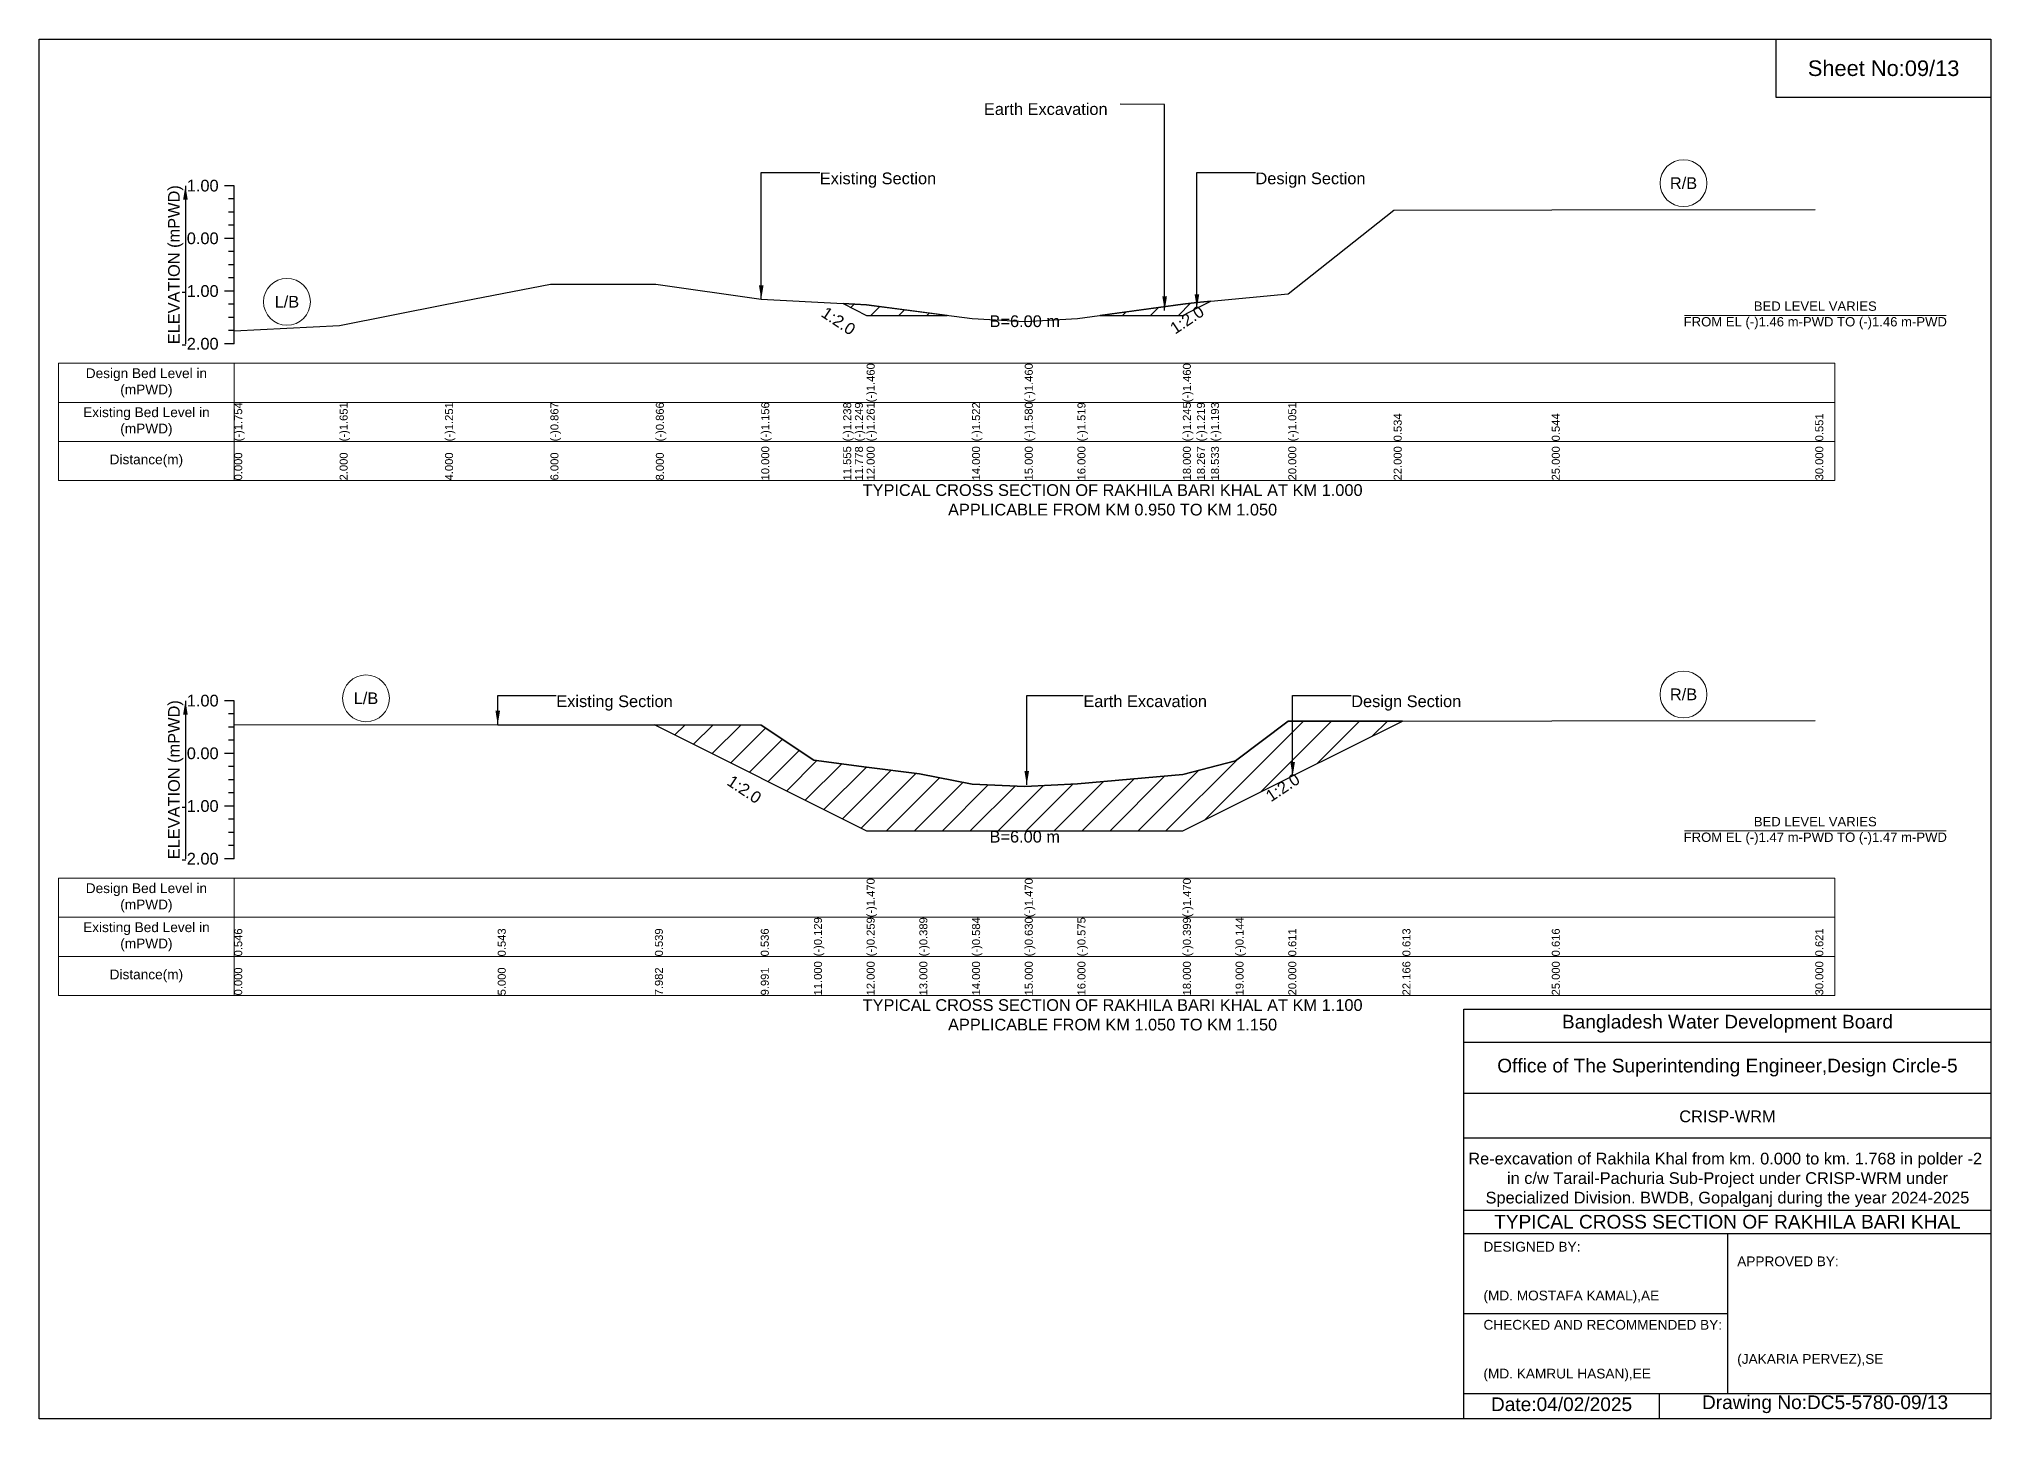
# Model space of a CAD drawing. Header units: inches. Extents: x 91000 to 238000, y -5656 to 6588.
# Drawn here: x 180000 to 188000, y -5656 to 0 of the extents above; entities that cross this region are included whole.
import ezdxf

# ---------------------------------------------------------------- set-up
doc = ezdxf.new("R2010")
doc.units = ezdxf.units.IN
doc.header["$LTSCALE"] = 7
doc.header["$MEASUREMENT"] = 0
for name, color, linetype, lineweight in [('Cross section Data Border', 7, 'Continuous', 9), ('Cross Section Labels', 7, 'Continuous', 9), ('Existing_Bed_Level for Xsection', 7, 'Continuous', 25)]:
    doc.layers.add(name, color=color, linetype=linetype, lineweight=lineweight)
doc.styles.get("Standard").update_dxf_attribs({"font": 'arial.ttf'})
doc.dimstyles.get("Standard").update_dxf_attribs({"dimtxt": 0.18, "dimasz": 0.18, "dimexe": 0.18, "dimexo": 0.0625, "dimgap": 0.09, "dimtad": 0, "dimtih": 1, "dimtoh": 1, "dimdec": 4, "dimzin": 0, "dimdsep": 46, "dimtxsty": 'Standard', "dimcen": 0.09, "dimadec": 0, "dimazin": 0, "dimtfac": 1, "dimtdec": 4, "dimtofl": 0, "dimtmove": 0, "dimatfit": 3, "dimfxl": 1, "dimtolj": 1, "dimtzin": 0, "dimarcsym": 0})

msp = doc.modelspace()

# ---------------------------------------------------------------- hatches: boundary and pattern name
at = {"layer": 'Existing_Bed_Level for Xsection'}
h = msp.add_hatch(dxfattribs=at)
h.set_pattern_fill('ANSI31', color=256, scale=648, style=0)
h.paths.add_polyline_path([(183295.9, -1084.5), (183344, -1108.5), (183392, -1132.5), (183721.4, -1132.5), (183392, -1089.5), (183344, -1087)])
h = msp.add_hatch(dxfattribs=at)
h.set_pattern_fill('ANSI31', color=256, scale=648, style=0)
h.paths.add_polyline_path([(184349, -1132.5), (184688, -1132.5), (184745.6, -1103.7), (184803.2, -1074.9), (184745.6, -1080.5), (184688, -1086.1)])
h = msp.add_hatch(dxfattribs=at)
h.set_pattern_fill('ANSI31', color=256, scale=648, style=0)
h.paths.add_polyline_path([(182524.2, -2811.5), (182958.1, -3028.5), (182960, -3029.4), (183176, -3137.4), (183392, -3245.4), (183608, -3245.4), (183824, -3245.4), (184040, -3245.4), (184256, -3245.4), (184688, -3245.4), (184904, -3137.4), (185120, -3029.4), (185138, -3020.5), (185587.9, -2795.5), (185138, -2795.9), (185120, -2795.9), (184904, -2959), (184688, -3014.1), (184256, -3052.1), (184040, -3064), (183824, -3054.1), (183608, -3011.9), (183392, -2983.9), (183176, -2955.8), (182960, -2812.1), (182958.1, -2812.1)])

# ---------------------------------------------------------------- linework, layer by layer
for points in [[(180000, 0), (188000, 0), (188000, -5656), (180000, -5656)], [(187120, 0), (188000, 0), (188000, -240), (187120, -240)]]:
    msp.add_lwpolyline(points, close=True)
for points in [[(185840, -5656), (185840, -3976), (188000, -3976)], [(185840, -4112), (188000, -4112)], [(185840, -4320), (188000, -4320)], [(185840, -4504), (188000, -4504)], [(185840, -4800), (188000, -4800)], [(185840, -4896), (188000, -4896)], [(186920, -4896), (186920, -5552)], [(185840, -5224), (186920, -5224)], [(185840, -5552), (188000, -5552)], [(186640, -5552), (186640, -5656)]]:
    msp.add_lwpolyline(points)
at = {"layer": 'Cross section Data Border'}
for points in [[(180080, -1329.1), (187360, -1329.1), (187360, -1809.1), (180080, -1809.1)], [(180080, -3439.9), (187360, -3439.9), (187360, -3919.9), (180080, -3919.9)]]:
    msp.add_lwpolyline(points, close=True, dxfattribs=at)
for points in [[(180800, -1329.1), (180800, -1809.1)], [(180080, -1489.1), (187360, -1489.1)], [(180080, -1649.1), (187360, -1649.1)], [(180800, -3439.9), (180800, -3919.9)], [(180080, -3599.9), (187360, -3599.9)], [(180080, -3759.9), (187360, -3759.9)]]:
    msp.add_lwpolyline(points, dxfattribs=at)
at = {"layer": 'Cross Section Labels'}
for points in [[(186744.2, -1132.5), (187815.8, -1132.5)], [(186744.2, -3245.4), (187815.8, -3245.4)]]:
    msp.add_lwpolyline(points, dxfattribs=at)
for centre in [(186740, -590.9), (181016, -1076.9), (181340, -2702.3), (186740, -2686.3)]:
    msp.add_circle(centre, 96, dxfattribs=at)
at = {"layer": 'Existing_Bed_Level for Xsection'}
for points in [[(180800, -601.1), (180760, -601.1)], [(180800, -1249.1), (180800, -1033.1), (180800, -817.1), (180800, -601.1)], [(180800, -655.1), (180776, -655.1)], [(180800, -709.1), (180776, -709.1)], [(180800, -1196), (181232, -1173.8), (181664, -1087.4), (182096, -1004.4), (182528, -1004.2), (182960, -1066.8), (183295.9, -1084.5), (183344, -1087), (183392, -1089.5), (183392, -1089.5), (183824, -1145.9), (184040, -1158.4), (184040, -1158.4), (184256, -1145.2), (184688, -1086.1), (184688, -1086.1), (184745.6, -1080.5), (184803.2, -1074.9), (185120, -1044.2), (185552, -701.8), (186200, -699.6), (187280, -698.1)], [(180800, -763.1), (180776, -763.1)], [(180800, -817.1), (180760, -817.1)], [(180800, -871.1), (180776, -871.1)], [(180800, -925.1), (180776, -925.1)], [(180800, -1033.1), (180760, -1033.1)], [(180800, -979.1), (180776, -979.1)], [(180800, -1087.1), (180776, -1087.1)], [(180800, -1141.1), (180776, -1141.1)], [(180800, -1195.1), (180776, -1195.1)], [(180800, -1249.1), (180760, -1249.1)], [(180800, -2711.9), (180760, -2711.9)], [(180800, -3359.9), (180800, -3143.9), (180800, -2927.9), (180800, -2711.9)], [(180800, -2765.9), (180776, -2765.9)], [(180800, -2810), (181880, -2810.6), (182524.2, -2811.5), (182958.1, -2812.1), (182960, -2812.1), (183176, -2955.8), (183392, -2983.9), (183392, -2983.9), (183608, -3011.9), (183824, -3054.1), (184040, -3064), (184040, -3064), (184256, -3052.1), (184688, -3014.1), (184688, -3014.1), (184904, -2959), (185120, -2795.9), (185138, -2795.9), (185587.9, -2795.5), (186200, -2794.9), (187280, -2793.8)], [(180800, -2819.9), (180776, -2819.9)], [(180800, -2873.9), (180776, -2873.9)], [(180800, -2927.9), (180760, -2927.9)], [(180800, -2981.9), (180776, -2981.9)], [(180800, -3035.9), (180776, -3035.9)], [(180800, -3089.9), (180776, -3089.9)], [(180800, -3143.9), (180760, -3143.9)], [(180800, -3197.9), (180776, -3197.9)], [(180800, -3251.9), (180776, -3251.9)], [(180800, -3359.9), (180760, -3359.9)], [(180800, -3305.9), (180776, -3305.9)]]:
    msp.add_lwpolyline(points, dxfattribs=at)
for points in [[(183295.9, -1084.5), (183344, -1108.5), (183392, -1132.5), (183392, -1132.5), (183721.4, -1132.5), (183392, -1089.5), (183392, -1089.5), (183344, -1087)], [(184349, -1132.5), (184688, -1132.5), (184688, -1132.5), (184745.6, -1103.7), (184803.2, -1074.9), (184803.2, -1074.9), (184803.2, -1074.9), (184745.6, -1080.5), (184688, -1086.1), (184688, -1086.1)], [(182524.2, -2811.5), (182958.1, -3028.5), (182960, -3029.4), (183176, -3137.4), (183392, -3245.4), (183392, -3245.4), (183608, -3245.4), (183824, -3245.4), (184040, -3245.4), (184040, -3245.4), (184256, -3245.4), (184688, -3245.4), (184688, -3245.4), (184904, -3137.4), (185120, -3029.4), (185138, -3020.5), (185587.9, -2795.5), (185587.9, -2795.5), (185587.9, -2795.5), (185138, -2795.9), (185120, -2795.9), (184904, -2959), (184688, -3014.1), (184688, -3014.1), (184256, -3052.1), (184040, -3064), (184040, -3064), (183824, -3054.1), (183608, -3011.9), (183392, -2983.9), (183392, -2983.9), (183176, -2955.8), (182960, -2812.1), (182958.1, -2812.1)]]:
    msp.add_lwpolyline(points, close=True, dxfattribs=at)

# ---------------------------------------------------------------- texts
at = {"attachment_point": 5}
for s, insert, char_height in [('Sheet No:09/13', (187560, -120), 64), ('Bangladesh Water Development Board', (186920, -4036), 56), ('Office of The Superintending Engineer,Design Circle-5', (186920, -4216), 56)]:
    msp.add_mtext(s, dxfattribs=dict(at, insert=insert, char_height=char_height))
for s, insert, char_height, width, attachment_point in [('CRISP-WRM', (186920, -4416), 48, 2240, 5), ('Re-excavation of Rakhila Khal from km. 0.000 to km. 1.768 in polder -2  in c/w Tarail-Pachuria Sub-Project under CRISP-WRM under Specialized Division. BWDB, Gopalganj during the year 2024-2025', (186920, -4676), 48, 2160, 5), ('TYPICAL CROSS SECTION OF RAKHILA BARI KHAL', (186920, -4848), 56, 2240, 5), ('DESIGNED BY:^J^J^J(MD. MOSTAFA KAMAL),AE', (185920, -5056), 40, 1120, 4), ('APPROVED BY:^J^J^J^J^J^J(JAKARIA PERVEZ),SE', (186960, -5216), 40, 1120, 4), ('CHECKED AND RECOMMENDED BY:^J^J^J(MD. KAMRUL HASAN),EE', (185920, -5376), 40, 1120, 4), ('Date:04/02/2025', (186240, -5596), 56, 1120, 5), ('Drawing No:DC5-5780-09/13', (187320, -5596), 56, 1760, 5)]:
    msp.add_mtext(s, dxfattribs=dict(insert=insert, char_height=char_height, width=width, attachment_point=attachment_point))
at = {"layer": 'Cross section Data Border', "char_height": 40, "width": 640, "attachment_point": 5}
for s, insert in [('Design Bed Level in (mPWD)', (180440, -1409.1)), ('Existing Bed Level in (mPWD)', (180440, -1569.1)), ('Distance(m)', (180440, -1729.1)), ('Design Bed Level in (mPWD)', (180440, -3519.9)), ('Existing Bed Level in (mPWD)', (180440, -3679.9)), ('Distance(m)', (180440, -3839.9))]:
    msp.add_mtext(s, dxfattribs=dict(at, insert=insert))
at = {"layer": 'Cross Section Labels'}
for s, insert, char_height, attachment_point in [('Earth Excavation', (183872.7, -263), 48, 1), ('Existing Section', (183200, -547.1), 48, 1), ('Design Section', (184985.6, -547.1), 48, 1), ('R/B', (186740, -590.9), 48, 5), ('L/B', (181016, -1076.9), 48, 5), ('BED LEVEL VARIES ^JFROM EL (-)1.46 m-PWD TO (-)1.46 m-PWD', (187280, -1132.5), 38.4, 5), ('B=6.00 m', (184040, -1132.5), 48, 2), ('TYPICAL CROSS SECTION OF RAKHILA BARI KHAL AT KM 1.000^JAPPLICABLE FROM KM 0.950 TO KM 1.050', (184400, -1889.1), 48, 5), ('L/B', (181340, -2702.3), 48, 5), ('Existing Section', (182120, -2690.3), 48, 1), ('Earth Excavation', (184280, -2690.3), 48, 1), ('Design Section', (185378, -2690.3), 48, 1), ('R/B', (186740, -2686.3), 48, 5), ('BED LEVEL VARIES ^JFROM EL (-)1.47 m-PWD TO (-)1.47 m-PWD', (187280, -3245.4), 38.4, 5), ('B=6.00 m', (184040, -3245.4), 48, 2), ('TYPICAL CROSS SECTION OF RAKHILA BARI KHAL AT KM 1.100^JAPPLICABLE FROM KM 1.050 TO KM 1.150', (184400, -3999.9), 48, 5)]:
    msp.add_mtext(s, dxfattribs=dict(at, insert=insert, char_height=char_height, attachment_point=attachment_point))
at = {"layer": 'Cross Section Labels', "char_height": 48, "attachment_point": 2}
for insert, rotation in [((183290, -1135.5), 326.30993), ((184691.6, -1130.7), 33.69007), ((182904.1, -3055.5), 326.30993), ((185084, -3047.5), 33.69007)]:
    msp.add_mtext('1:2.0', dxfattribs=dict(at, insert=insert, rotation=rotation))
at = {"layer": 'Existing_Bed_Level for Xsection', "rotation": 90}
for s, insert, char_height, attachment_point in [('ELEVATION (mPWD)', (180560, -925.1), 48, 5), ('(-)1.460', (183392, -1489.1), 32.8, 1), ('(-)1.460', (184040, -1489.1), 32.8, 1), ('(-)1.460', (184688, -1489.1), 32.8, 1), ('(-)1.754', (180800, -1649.1), 32.8, 1), ('(-)1.651', (181232, -1649.1), 32.8, 1), ('(-)1.251', (181664, -1649.1), 32.8, 1), ('(-)0.867', (182096, -1649.1), 32.8, 1), ('(-)0.866', (182528, -1649.1), 32.8, 1), ('(-)1.156', (182960, -1649.1), 32.8, 1), ('(-)1.238', (183295.9, -1649.1), 32.8, 1), ('(-)1.249', (183344, -1649.1), 32.8, 1), ('(-)1.261', (183392, -1649.1), 32.8, 1), ('(-)1.522', (183824, -1649.1), 32.8, 1), ('(-)1.580', (184040, -1649.1), 32.8, 1), ('(-)1.519', (184256, -1649.1), 32.8, 1), ('(-)1.245', (184688, -1649.1), 32.8, 1), ('(-)1.219', (184745.6, -1649.1), 32.8, 1), ('(-)1.193', (184803.2, -1649.1), 32.8, 1), ('(-)1.051', (185120, -1649.1), 32.8, 1), ('0.534', (185552, -1649.1), 32.8, 1), ('0.544', (186200, -1649.1), 32.8, 1), ('0.551', (187280, -1649.1), 32.8, 1), ('10.000', (182960, -1809.1), 32.8, 1), ('11.555', (183295.9, -1809.1), 32.8, 1), ('11.778', (183344, -1809.1), 32.8, 1), ('12.000', (183392, -1809.1), 32.8, 1), ('14.000', (183824, -1809.1), 32.8, 1), ('15.000', (184040, -1809.1), 32.8, 1), ('16.000', (184256, -1809.1), 32.8, 1), ('18.000', (184688, -1809.1), 32.8, 1), ('18.267', (184745.6, -1809.1), 32.8, 1), ('18.533', (184803.2, -1809.1), 32.8, 1), ('20.000', (185120, -1809.1), 32.8, 1), ('22.000', (185552, -1809.1), 32.8, 1), ('25.000', (186200, -1809.1), 32.8, 1), ('30.000', (187280, -1809.1), 32.8, 1), ('0.000', (180800, -1809.1), 32.8, 1), ('2.000', (181232, -1809.1), 32.8, 1), ('4.000', (181664, -1809.1), 32.8, 1), ('6.000', (182096, -1809.1), 32.8, 1), ('8.000', (182528, -1809.1), 32.8, 1), ('ELEVATION (mPWD)', (180560, -3035.9), 48, 5), ('(-)1.470', (183392, -3599.9), 32.8, 1), ('(-)1.470', (184040, -3599.9), 32.8, 1), ('(-)1.470', (184688, -3599.9), 32.8, 1), ('0.546', (180800, -3759.9), 32.8, 1), ('0.543', (181880, -3759.9), 32.8, 1), ('0.539', (182524.2, -3759.9), 32.8, 1), ('0.536', (182958.1, -3759.9), 32.8, 1), ('(-)0.129', (183176, -3759.9), 32.8, 1), ('(-)0.259', (183392, -3759.9), 32.8, 1), ('(-)0.389', (183608, -3759.9), 32.8, 1), ('(-)0.584', (183824, -3759.9), 32.8, 1), ('(-)0.630', (184040, -3759.9), 32.8, 1), ('(-)0.575', (184256, -3759.9), 32.8, 1), ('(-)0.399', (184688, -3759.9), 32.8, 1), ('(-)0.144', (184904, -3759.9), 32.8, 1), ('0.611', (185120, -3759.9), 32.8, 1), ('0.613', (185587.9, -3759.9), 32.8, 1), ('0.616', (186200, -3759.9), 32.8, 1), ('0.621', (187280, -3759.9), 32.8, 1), ('0.000', (180800, -3919.9), 32.8, 1), ('5.000', (181880, -3919.9), 32.8, 1), ('7.982', (182524.2, -3919.9), 32.8, 1), ('9.991', (182958.1, -3919.9), 32.8, 1), ('11.000', (183176, -3919.9), 32.8, 1), ('12.000', (183392, -3919.9), 32.8, 1), ('13.000', (183608, -3919.9), 32.8, 1), ('14.000', (183824, -3919.9), 32.8, 1), ('15.000', (184040, -3919.9), 32.8, 1), ('16.000', (184256, -3919.9), 32.8, 1), ('18.000', (184688, -3919.9), 32.8, 1), ('19.000', (184904, -3919.9), 32.8, 1), ('20.000', (185120, -3919.9), 32.8, 1), ('22.166', (185587.9, -3919.9), 32.8, 1), ('25.000', (186200, -3919.9), 32.8, 1), ('30.000', (187280, -3919.9), 32.8, 1)]:
    msp.add_mtext(s, dxfattribs=dict(at, insert=insert, char_height=char_height, attachment_point=attachment_point))
at = {"layer": 'Existing_Bed_Level for Xsection', "char_height": 48, "attachment_point": 6}
for s, insert in [('1.00', (180736, -601.1)), ('0.00', (180736, -817.1)), ('-1.00', (180736, -1033.1)), ('-2.00', (180736, -1249.1)), ('1.00', (180736, -2711.9)), ('0.00', (180736, -2927.9)), ('-1.00', (180736, -3143.9)), ('-2.00', (180736, -3359.9))]:
    msp.add_mtext(s, dxfattribs=dict(at, insert=insert))

# ---------------------------------------------------------------- leaders
at = {"layer": 'Cross Section Labels', "annotation_type": 0, "has_hookline": 1}
for points, hookline_direction, text_width in [([(184613.4, -1112.1), (184613.4, -267.7), (184430.6, -266.5)], 1, 497), ([(182960, -1066.8), (182960, -547.1), (183199.9, -547.1)], 0, 467.2), ([(184745.6, -1103.7), (184745.6, -547.1), (184985.5, -547.1)], 0, 441.2), ([(181880, -2810.6), (181880, -2690.3), (182119.9, -2690.3)], 0, 467.2), ([(184048.2, -3057.3), (184048.2, -2690.3), (184279.9, -2690.3)], 0, 497), ([(185138, -3020.5), (185138, -2690.3), (185377.9, -2690.3)], 0, 441.2)]:
    msp.add_leader(points, dimstyle='Standard', override={"dimasz": 57.6}, dxfattribs=dict(at, hookline_direction=hookline_direction, text_width=text_width))
at = {"layer": 'Existing_Bed_Level for Xsection'}
for points in [[(180600, -601.1), (180600, -1249.1)], [(180600, -2711.9), (180600, -3359.9)]]:
    msp.add_leader(points, dimstyle='Standard', override={"dimasz": 57.6}, dxfattribs=at)

doc.saveas('drawing.dxf')
